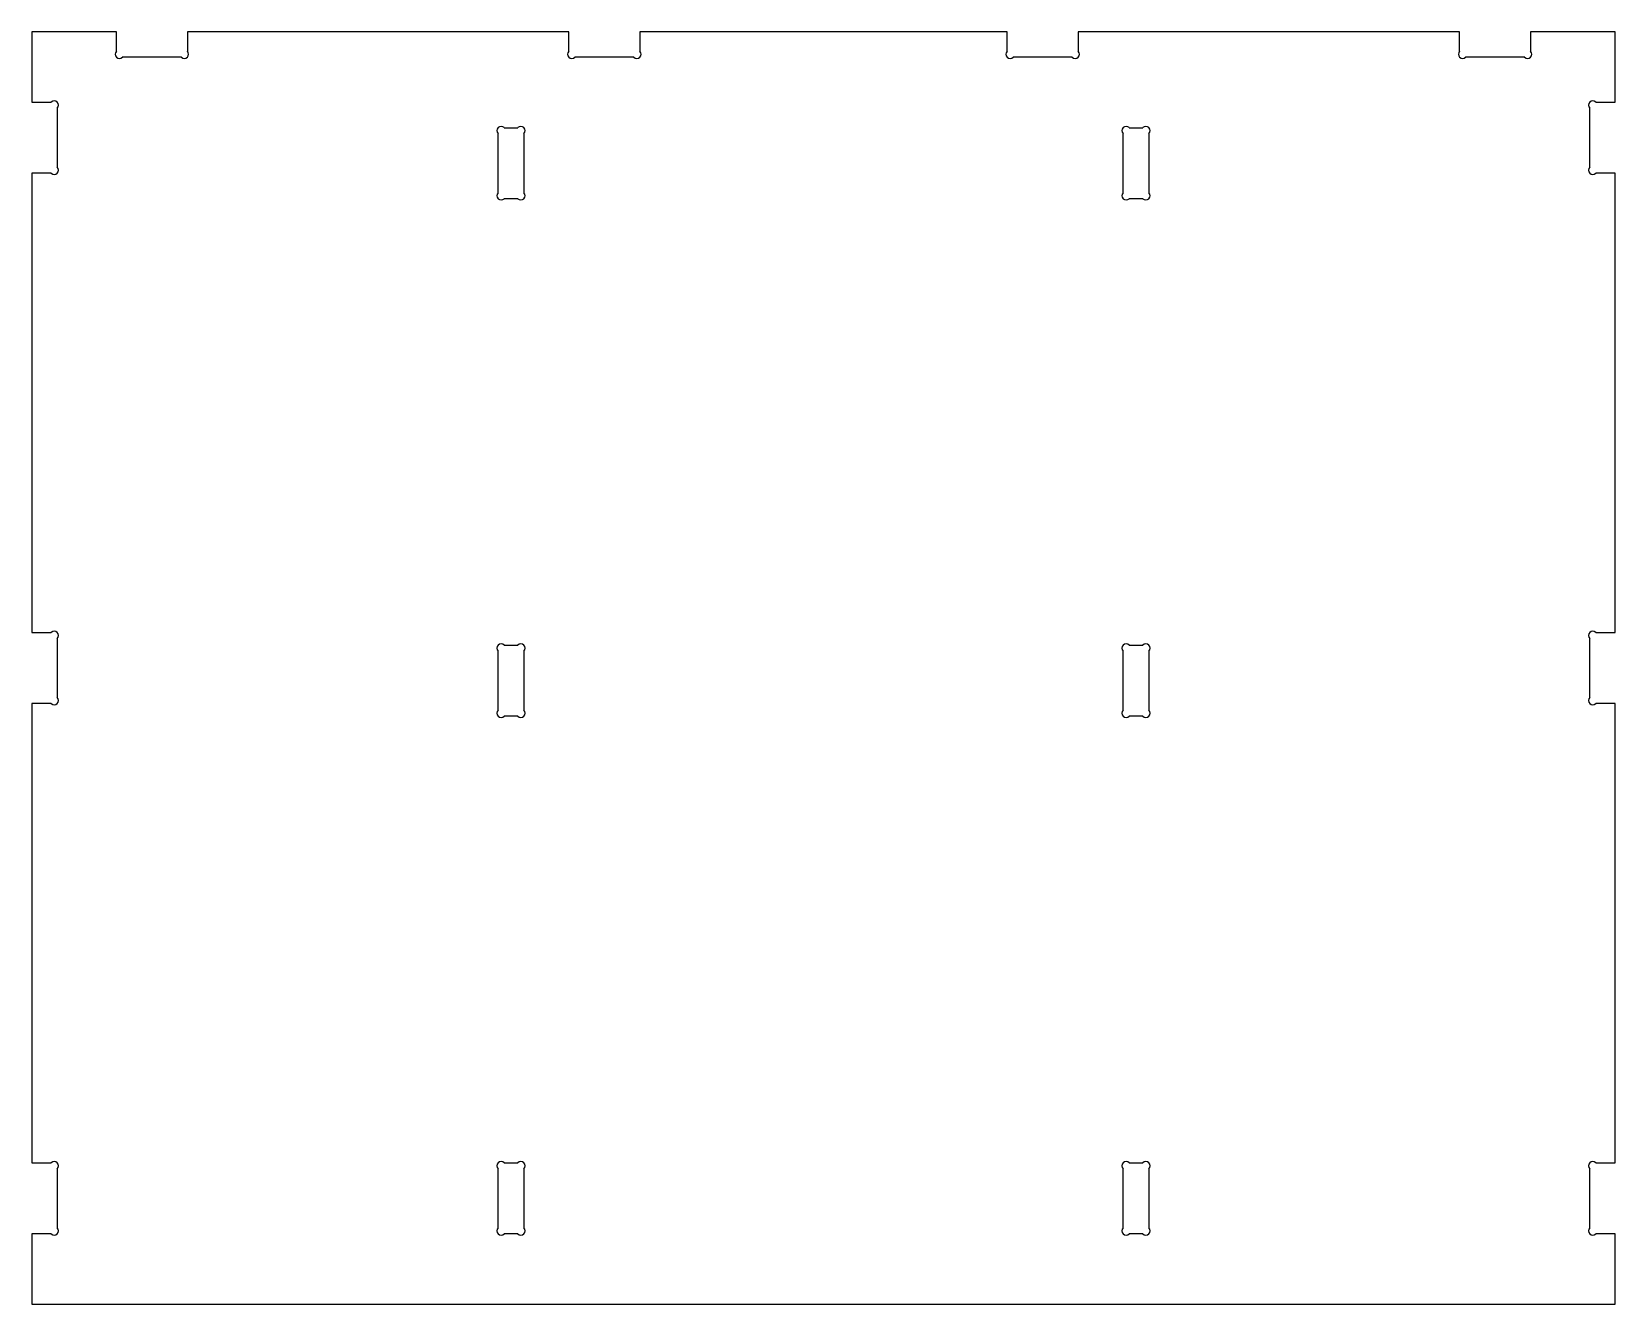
# Model space of a CAD drawing. Header units: millimetres. Extents: x 0 to 1120, y 0 to 900.
import ezdxf

# ---------------------------------------------------------------- set-up
doc = ezdxf.new("R2010")
doc.units = ezdxf.units.MM
doc.layers.add('AUSSENKONTUR', color=1, linetype='Continuous')
doc.layers.add('INNENKONTUR', color=5, linetype='Continuous')

msp = doc.modelspace()

# ---------------------------------------------------------------- linework, layer by layer
at = {"layer": 'AUSSENKONTUR'}
for p, q in [((59.9, 900), (0, 900)), ((0, 900), (0, 850.1)), ((59.9, 886.1), (59.9, 900)), ((379.9, 900), (110.1, 900)), ((110.1, 900), (110.1, 886.1)), ((379.9, 886.1), (379.9, 900)), ((689.9, 900), (430.1, 900)), ((430.1, 900), (430.1, 886.1)), ((689.9, 886.1), (689.9, 900)), ((1009.9, 900), (740.1, 900)), ((740.1, 900), (740.1, 886.1)), ((1009.9, 886.1), (1009.9, 900)), ((1120, 900), (1060.1, 900)), ((1060.1, 900), (1060.1, 886.1)), ((1120, 850.1), (1120, 900)), ((105.9, 881.9), (64.1, 881.9)), ((425.9, 881.9), (384.1, 881.9)), ((735.9, 881.9), (694.1, 881.9)), ((1055.9, 881.9), (1014.1, 881.9)), ((0, 850.1), (13.9, 850.1)), ((18.1, 845.9), (18.1, 804.1)), ((1101.9, 804.1), (1101.9, 845.9)), ((1106.1, 850.1), (1120, 850.1)), ((13.9, 799.9), (0, 799.9)), ((0, 799.9), (0, 475.1)), ((1120, 799.9), (1106.1, 799.9)), ((1120, 475.1), (1120, 799.9)), ((0, 475.1), (13.9, 475.1)), ((18.1, 470.9), (18.1, 429.1)), ((1101.9, 429.1), (1101.9, 470.9)), ((1106.1, 475.1), (1120, 475.1)), ((13.9, 424.9), (0, 424.9)), ((0, 424.9), (0, 100.1)), ((1120, 424.9), (1106.1, 424.9)), ((1120, 100.1), (1120, 424.9)), ((0, 100.1), (13.9, 100.1)), ((18.1, 95.9), (18.1, 54.1)), ((1101.9, 54.1), (1101.9, 95.9)), ((1106.1, 100.1), (1120, 100.1)), ((0, 49.9), (0, 0)), ((13.9, 49.9), (0, 49.9)), ((1120, 49.9), (1106.1, 49.9)), ((1120, 0), (1120, 49.9)), ((0, 0), (1120, 0))]:
    msp.add_line(p, q, dxfattribs=at)
for centre, start, end in [((62, 884), -225, -45), ((108, 884), -135, 45), ((382, 884), -225, -45), ((428, 884), -135, 45), ((692, 884), -225, -45), ((738, 884), -135, 45), ((1012, 884), -225, -45), ((1058, 884), -135, 45), ((16, 848), -45, 135), ((1104, 848), -315, -135), ((16, 802), -135, 45), ((1104, 802), -225, -45), ((16, 473), -45, 135), ((1104, 473), -315, -135), ((16, 427), -135, 45), ((1104, 427), -225, -45), ((16, 98), -45, 135), ((1104, 98), -315, -135), ((16, 52), -135, 45), ((1104, 52), -225, -45)]:
    msp.add_arc(centre, 3, start, end, dxfattribs=at)
at = {"layer": 'INNENKONTUR'}
for p, q in [((334.1, 832.1), (343.9, 832.1)), ((776.1, 832.1), (785.9, 832.1)), ((329.9, 786.1), (329.9, 827.9)), ((348.1, 827.9), (348.1, 786.1)), ((771.9, 786.1), (771.9, 827.9)), ((790.1, 827.9), (790.1, 786.1)), ((343.9, 781.9), (334.1, 781.9)), ((785.9, 781.9), (776.1, 781.9)), ((329.9, 420.1), (329.9, 461.9)), ((334.1, 466.1), (343.9, 466.1)), ((348.1, 461.9), (348.1, 420.1)), ((771.9, 420.1), (771.9, 461.9)), ((776.1, 466.1), (785.9, 466.1)), ((790.1, 461.9), (790.1, 420.1)), ((343.9, 415.9), (334.1, 415.9)), ((785.9, 415.9), (776.1, 415.9)), ((329.9, 54.1), (329.9, 95.9)), ((334.1, 100.1), (343.9, 100.1)), ((348.1, 95.9), (348.1, 54.1)), ((771.9, 54.1), (771.9, 95.9)), ((776.1, 100.1), (785.9, 100.1)), ((790.1, 95.9), (790.1, 54.1)), ((343.9, 49.9), (334.1, 49.9)), ((785.9, 49.9), (776.1, 49.9))]:
    msp.add_line(p, q, dxfattribs=at)
for centre, start, end in [((332, 830), -315, -135), ((346, 830), -45, 135), ((774, 830), -315, -135), ((788, 830), -45, 135), ((332, 784), -225, -45), ((346, 784), -135, 45), ((774, 784), -225, -45), ((788, 784), -135, 45), ((332, 464), -315, -135), ((346, 464), -45, 135), ((774, 464), -315, -135), ((788, 464), -45, 135), ((332, 418), -225, -45), ((346, 418), -135, 45), ((774, 418), -225, -45), ((788, 418), -135, 45), ((332, 98), -315, -135), ((346, 98), -45, 135), ((774, 98), -315, -135), ((788, 98), -45, 135), ((332, 52), -225, -45), ((346, 52), -135, 45), ((774, 52), -225, -45), ((788, 52), -135, 45)]:
    msp.add_arc(centre, 3, start, end, dxfattribs=at)

doc.saveas('drawing.dxf')
